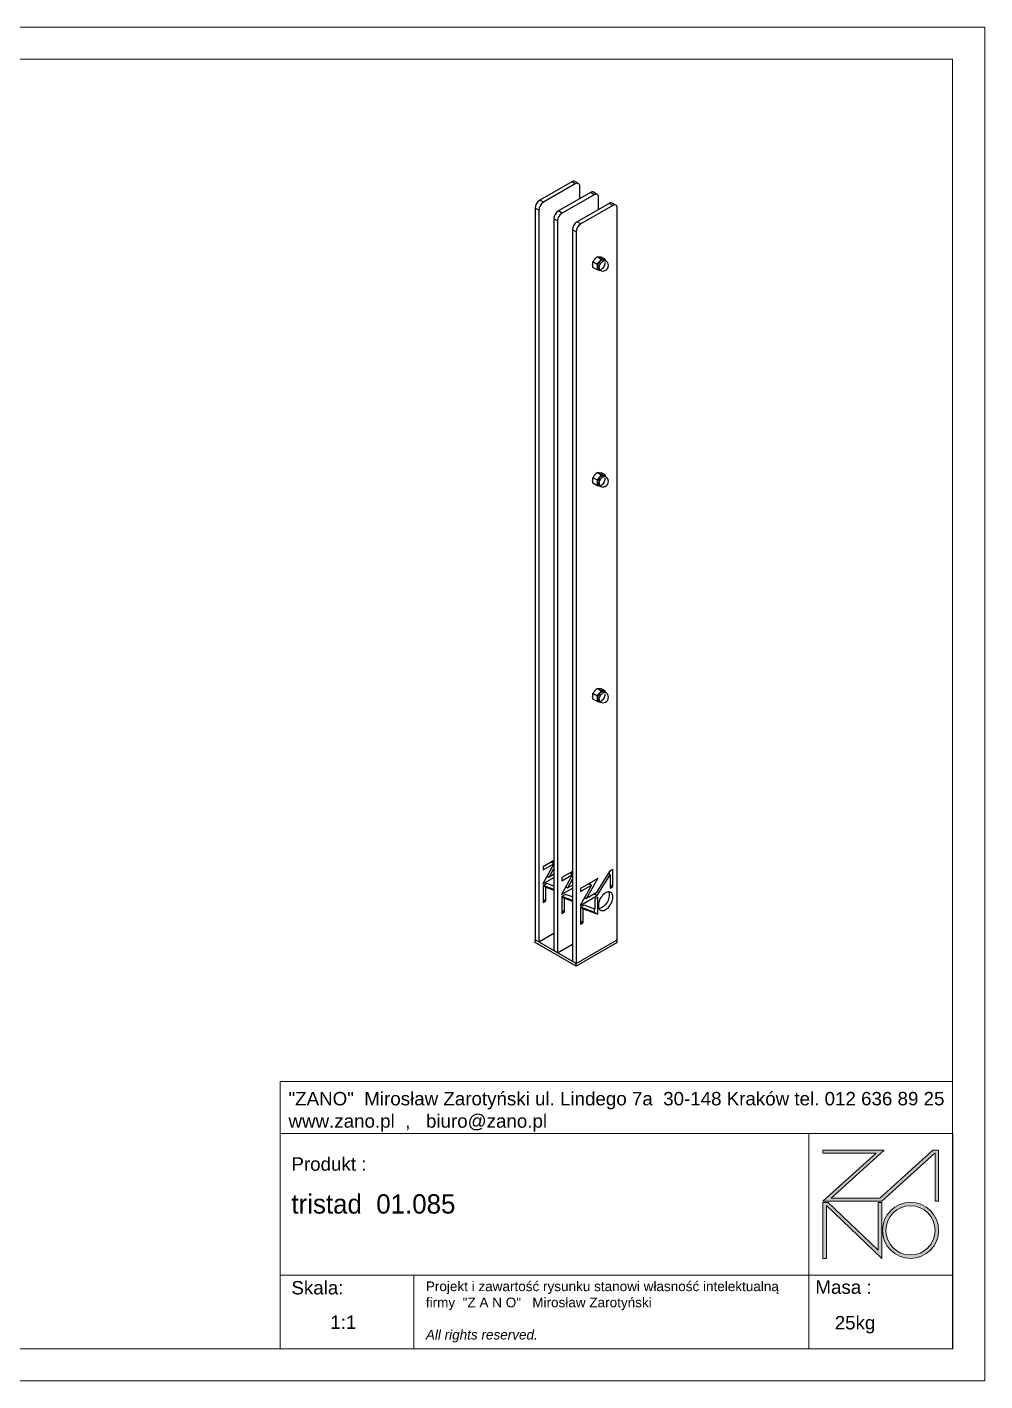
# Model space of a CAD drawing. Header units: millimetres. Extents: x 1167 to 7107, y -1833 to 2367.
# Drawn here: x 4137 to 7107, y -1833 to 2367 of the extents above; entities that cross this region are included whole.
import ezdxf

# ---------------------------------------------------------------- set-up
doc = ezdxf.new("R2010")
doc.units = ezdxf.units.MM
doc.layers.add('tabelka', color=155, linetype='Continuous')

# ---------------------------------------------------------------- blocks, each defined once
blk = doc.blocks.new('zano')
at = {"layer": 'Defpoints', "lineweight": 5}
for points in [[(6270.2, 3716.2), (6270.2, 3707.4), (6434.8, 3707.4), (6270.2, 3558.4), (6452.4, 3558.4), (6617.9, 3708.2), (6617.9, 3558.4), (6628.6, 3558.4), (6628.6, 3716.2), (6610.7, 3716.2), (6446.1, 3567.2), (6295.4, 3567.2), (6459.9, 3716.2), (6270.2, 3716.2), (6270.2, 3707.4)], [(6270.2, 3554.4), (6286.2, 3554.4), (6441.7, 3405.6), (6441.7, 3554.4), (6452.4, 3554.4), (6452.4, 3380.5), (6281, 3544.6), (6281, 3380.5), (6270.2, 3380.5)]]:
    blk.add_hatch(color=251, dxfattribs=at).paths.add_polyline_path(points)
h = blk.add_hatch(color=251, dxfattribs=at)
h.paths.add_polyline_path([(6454.7, 3467.4, 1), (6628.6, 3467.4, 1)])
h.paths.add_polyline_path([(6617.9, 3467.4, -1), (6465.4, 3467.4, -1)], flags=16)
at = {"layer": 'Defpoints', "color": 251, "lineweight": 5}
blk.add_lwpolyline([(6434.8, 3707.4), (6270.2, 3558.4), (6452.4, 3558.4), (6617.9, 3708.2), (6617.9, 3558.4), (6628.6, 3558.4), (6628.6, 3716.2), (6610.7, 3716.2), (6446.1, 3567.2), (6295.4, 3567.2), (6459.9, 3716.2), (6270.2, 3716.2), (6270.2, 3707.4), (6432.1, 3707.4)], dxfattribs=at)
for points in [[(6270.2, 3716.2), (6270.2, 3707.4), (6434.8, 3707.4), (6270.2, 3558.4), (6452.4, 3558.4), (6617.9, 3708.2), (6617.9, 3558.4), (6628.6, 3558.4), (6628.6, 3716.2), (6610.7, 3716.2), (6446.1, 3567.2), (6295.4, 3567.2), (6459.9, 3716.2), (6270.2, 3716.2), (6270.2, 3707.4)], [(6270.2, 3554.4), (6286.2, 3554.4), (6441.7, 3405.6), (6441.7, 3554.4), (6452.4, 3554.4), (6452.4, 3380.5), (6281, 3544.6), (6281, 3380.5), (6270.2, 3380.5)]]:
    blk.add_lwpolyline(points, close=True, dxfattribs=at)
for radius in [87, 76.3]:
    blk.add_circle((6541.7, 3467.4), radius, dxfattribs=at)
blk = doc.blocks.new('TABELA')
at = {"layer": 'tabelka', "lineweight": 5}
for p, q in [((4587.4, 3929.4), (6672.4, 3929.4)), ((4587.4, 3767.6), (4587.4, 3929.4)), ((4587.4, 3929.4), (6672.4, 3929.4)), ((6226.5, 3767.6), (6226.5, 3329)), ((4587.4, 3329), (6672.4, 3329)), ((5001.6, 3329), (5001.6, 3100.4)), ((6226.5, 3329), (6226.5, 3100.4))]:
    blk.add_line(p, q, dxfattribs=at)
blk.add_lwpolyline([(4587.4, 3767.6), (6672.4, 3767.6), (6672.4, 3100.4), (4587.4, 3100.4)], close=True, dxfattribs=at)
blk.add_blockref('zano', (0, 0))
at = {"layer": 'tabelka', "lineweight": 5, "attachment_point": 1}
for s, insert, char_height, width in [('{\\fArial|b0|i0|c238|p34;"ZANO"  Mirosław Zarotyński ul. Lindego 7a  30-148 Kraków tel. 012 636 89 25\\Pwww.zano.pl  ,   biuro@zano.pl}', (4613, 3896.9), 41.595, 2040.38), ('{\\fArial|b0|i0|c238|p34;Produkt : }', (4622, 3694.1), 41.595, 265.273), ('{\\fCentury Gothic|b0|i0|c238|p34;tristad  01.085 }', (4622, 3579.5), 60, 713.135), ('{\\fArial|b0|i0|c238|p34;Skala: }', (4622, 3310.3), 41.595, 191.675), ('{\\fArial|b0|i0|c238|p34;Masa :}', (6246.7, 3312.2), 41.595, 200.457), ('{\\fArial|b0|i0|c238|p34;1:1}', (4742.5, 3203.5), 41.595, 42.482), ('{\\fArial|b0|i0|c238|p34;25kg}', (6306.7, 3201.8), 41.595, 42.482)]:
    blk.add_mtext(s, dxfattribs=dict(at, insert=insert, char_height=char_height, width=width))
at = {"layer": 'tabelka', "color": 1, "lineweight": 5, "insert": (5038.9, 3308.9), "char_height": 30, "width": 1186.12, "attachment_point": 1}
blk.add_mtext('{\\fArial|b0|i0|c0|p34;Projekt i zawartość rysunku stanowi własność intelektualną firmy \\fArial|b0|i0|c238|p34; "Z A N O"   Mirosław Zarotyński\\fArial|b0|i1|c238|p34;\\P\\PAll rights reserved.}', dxfattribs=at)
blk = doc.blocks.new('iyometria')
for p, q in [((-980.1, 936.5), (-1029.6, 907.9)), ((-974.5, 933.2), (-1024, 904.7)), ((-974.5, 933.2), (-980.1, 936.5)), ((-969.5, 933.7), (-975.1, 937)), ((-967.4, 910.4), (-967.4, 929.1)), ((-1024, 904.7), (-1029.6, 907.9)), ((-951.2, 919.8), (-1000.7, 891.2)), ((-945.5, 916.5), (-995, 887.9)), ((-922.2, 903), (-971.7, 874.4)), ((-945.5, 916.5), (-951.2, 919.8)), ((-940.5, 917), (-946.2, 920.3)), ((-938.4, 893.6), (-938.4, 912.4)), ((-916.5, 899.8), (-922.2, 903)), ((-911.5, 900.2), (-917.2, 903.5)), ((-1031.1, 892.4), (-1036.7, 895.7)), ((-1036.7, 895.7), (-1036.7, -239.3)), ((-1031.1, 892.4), (-1031.1, -242.6)), ((-995, 887.9), (-1000.7, 891.2)), ((-916.5, 899.8), (-966, 871.2)), ((-909.4, -239.3), (-909.4, 895.7)), ((-1002.1, 875.7), (-1007.7, 878.9)), ((-1007.7, 878.9), (-1007.7, -256.1)), ((-1002.1, 875.7), (-1002.1, -259.3)), ((-973.1, 858.9), (-978.7, 862.2)), ((-978.7, 862.2), (-978.7, -272.8)), ((-966, 871.2), (-971.7, 874.4)), ((-973.1, 858.9), (-973.1, -276.1)), ((-934.8, 816.7), (-940.7, 820.1)), ((-928.4, 816.1), (-934.3, 819.6)), ((-941.1, 808.8), (-947.1, 812.2)), ((-941.1, 800.3), (-947.1, 803.7)), ((-938.3, 800.4), (-936, 799.1)), ((-937, 799.7), (-937.4, 799.7)), ((-927.5, 813.8), (-929.8, 815.2)), ((-928.4, 816.1), (-928.1, 814.2)), ((-934.8, 481.9), (-940.7, 485.3)), ((-928.4, 481.3), (-934.3, 484.8)), ((-941.1, 474), (-947.1, 477.4)), ((-941.1, 465.5), (-947.1, 468.9)), ((-938.3, 465.6), (-936, 464.3)), ((-937, 464.9), (-937.4, 464.9)), ((-927.5, 479), (-929.8, 480.3)), ((-928.4, 481.3), (-928.1, 479.4)), ((-934.8, 147.1), (-940.7, 150.5)), ((-928.4, 146.5), (-934.3, 150)), ((-941.1, 139.2), (-947.1, 142.6)), ((-941.1, 130.7), (-947.1, 134.1)), ((-938.3, 130.8), (-936, 129.5)), ((-937, 130.1), (-937.4, 130.1)), ((-927.5, 144.2), (-929.8, 145.5)), ((-928.4, 146.5), (-928.1, 144.6)), ((-1007.7, -121.5), (-1024.9, -152.5)), ((-1007.7, -116.4), (-1024.3, -126)), ((-1024.3, -130.9), (-1007.7, -121.3)), ((-1011.9, -118.8), (-1007.7, -121.2)), ((-1008.8, -117), (-1010.3, -119.7)), ((-1024.9, -152.5), (-1007.7, -142.6)), ((-1024.3, -126), (-1024.3, -130.9)), ((-1016.5, -141.1), (-1019.6, -142.9)), ((-1018.1, -140.2), (-1015.1, -141.9)), ((-1015.1, -141.9), (-1007.7, -128.6)), ((-1007.7, -137.7), (-1015.1, -141.9)), ((-978.7, -138.2), (-995.9, -169.2)), ((-978.7, -133.2), (-995.4, -142.8)), ((-995.4, -147.7), (-978.7, -138.1)), ((-995.4, -142.8), (-995.4, -147.7)), ((-986.1, -158.6), (-978.7, -145.4)), ((-982.9, -135.6), (-978.7, -138)), ((-979.8, -133.8), (-981.3, -136.5)), ((-980, -133.9), (-980, -134.1)), ((-939.8, -144.2), (-966.4, -159.5)), ((-957.1, -175.4), (-939.8, -144.2)), ((-921.4, -133.5), (-942, -166.7)), ((-940.4, -170.6), (-920.4, -138.5)), ((-923.4, -136.8), (-920.4, -138.5)), ((-921.8, -134.3), (-921.8, -137.7)), ((-916.2, -130.5), (-921.4, -133.5)), ((-920.4, -138.5), (-920.4, -159.1)), ((-916.2, -156.6), (-916.2, -130.5)), ((-1018.6, -152.1), (-1024.3, -155.4)), ((-1024.3, -155.4), (-1024.3, -181.6)), ((-1024.3, -155.4), (-1020.1, -157.9)), ((-1007.7, -161.4), (-1024, -155.2)), ((-1020.1, -179.1), (-1020.1, -157.9)), ((-1020.1, -157.9), (-1007.7, -162.5)), ((-1007.7, -156.2), (-1018.6, -152.1)), ((-995.9, -169.2), (-978.7, -159.3)), ((-987.5, -157.8), (-990.6, -159.6)), ((-989.1, -156.9), (-986.1, -158.6)), ((-978.7, -154.4), (-986.1, -158.6)), ((-949.6, -154.7), (-966.9, -185.9)), ((-966.4, -164.4), (-949.6, -154.7)), ((-966.4, -159.5), (-966.4, -164.4)), ((-942, -166.7), (-957.1, -175.4)), ((-953.9, -152.3), (-949.6, -154.7)), ((-950.8, -150.5), (-952.3, -153.2)), ((-951, -150.6), (-951, -150.8)), ((-920.4, -154.2), (-916.2, -156.6)), ((-920.4, -159.1), (-916.2, -156.6)), ((-1024.3, -176.7), (-1020.1, -179.1)), ((-1024.3, -181.6), (-1020.1, -179.1)), ((-989.6, -168.8), (-995.4, -172.2)), ((-995.4, -172.2), (-995.4, -198.3)), ((-995.4, -172.2), (-991.1, -174.6)), ((-978.7, -178.1), (-995.1, -172)), ((-991.1, -195.8), (-991.1, -174.6)), ((-991.1, -174.6), (-978.7, -179.3)), ((-978.7, -172.9), (-989.6, -168.8)), ((-966.9, -185.9), (-940.4, -170.6)), ((-960.6, -185.6), (-966.4, -188.9)), ((-966.4, -188.9), (-966.4, -215)), ((-966.4, -188.9), (-962.1, -191.3)), ((-945.5, -196.4), (-966.1, -188.7)), ((-958.5, -174.6), (-961.6, -176.3)), ((-944.1, -191.8), (-960.6, -185.6)), ((-960.1, -173.6), (-957.1, -175.4)), ((-944.6, -168.2), (-940.4, -170.6)), ((-939.8, -173.6), (-944.1, -176)), ((-944.1, -176), (-944.1, -191.8)), ((-939.8, -199.7), (-939.8, -173.6)), ((-938.4, -189.1), (-938.4, -182.6)), ((-995.4, -193.4), (-991.1, -195.8)), ((-995.4, -198.3), (-991.1, -195.8)), ((-962.1, -212.6), (-962.1, -191.3)), ((-962.1, -191.3), (-939.8, -199.7)), ((-945.5, -191.2), (-945.5, -196.4)), ((-945.5, -196.4), (-939.8, -199.7)), ((-1031.1, -242.6), (-1007.7, -229.1)), ((-966.4, -210.1), (-962.1, -212.6)), ((-966.4, -215), (-962.1, -212.6)), ((-1031.1, -242.6), (-1036.7, -239.3)), ((-1036.7, -243.4), (-1036.7, -239.3)), ((-973.1, -276.1), (-1036.7, -239.3)), ((-973.1, -280.1), (-1036.7, -243.4)), ((-1002.1, -259.3), (-978.7, -245.9)), ((-973.1, -276.1), (-909.4, -239.3)), ((-909.4, -243.4), (-973.1, -280.1)), ((-909.4, -243.4), (-909.4, -239.3)), ((-1002.1, -259.3), (-1007.7, -256.1)), ((-973.1, -276.1), (-978.7, -272.8)), ((-973.1, -280.1), (-973.1, -276.1))]:
    blk.add_line(p, q)
at = {"flags": 128}
for points in [[(-967.4, 929.1), (-967.6, 930.7), (-968, 932), (-968.6, 933), (-969.5, 933.7), (-970.6, 934.1), (-971.8, 934.2), (-973.1, 933.9), (-974.5, 933.2)], [(-938.4, 912.4), (-938.6, 913.9), (-939, 915.2), (-939.6, 916.3), (-940.5, 917), (-941.6, 917.4), (-942.8, 917.4), (-944.1, 917.1), (-945.5, 916.5)], [(-909.4, 895.7), (-909.6, 897.2), (-910, 898.5), (-910.6, 899.5), (-911.5, 900.2), (-912.6, 900.6), (-913.8, 900.7), (-915.1, 900.4), (-916.5, 899.8)], [(-937.4, 799.9), (-938, 800.1), (-938.9, 800.5), (-939.6, 801.3), (-940.1, 802.4), (-940.3, 803.6), (-940.3, 805.1), (-940.1, 806.6), (-939.6, 808.2), (-938.9, 809.8), (-938, 811.4), (-936.9, 812.7), (-935.7, 813.9), (-934.5, 814.9), (-933.2, 815.5), (-932, 815.8), (-930.9, 815.8), (-929.9, 815.5), (-929.1, 814.9), (-928.9, 814.7)], [(-929.8, 815.2), (-930, 815.3), (-931, 815.5), (-932.2, 815.5), (-933.4, 815.1), (-934.6, 814.3), (-935.9, 813.3), (-937, 812.1), (-938, 810.6), (-938.9, 809.1), (-939.5, 807.4), (-939.9, 805.8), (-940, 804.3), (-939.9, 803), (-939.5, 801.8), (-938.9, 800.9), (-938, 800.3), (-937, 800), (-935.9, 800.1), (-934.6, 800.5), (-933.4, 801.3), (-932.2, 802.3), (-931, 803.5), (-930, 805), (-929.1, 806.5), (-928.5, 808.1), (-928.1, 809.7), (-928, 811.3), (-928, 811.3)], [(-937.7, 803), (-937.6, 804.5), (-937.2, 806.1), (-936.6, 807.7), (-935.7, 809.3), (-934.7, 810.7), (-933.6, 812), (-932.3, 813), (-931.1, 813.7), (-929.9, 814.1), (-928.7, 814.2), (-927.7, 813.9), (-927.5, 813.8)], [(-937.4, 465.1), (-938, 465.3), (-938.9, 465.7), (-939.6, 466.5), (-940.1, 467.5), (-940.3, 468.8), (-940.3, 470.3), (-940.1, 471.8), (-939.6, 473.4), (-938.9, 475), (-938, 476.6), (-936.9, 477.9), (-935.7, 479.1), (-934.5, 480), (-933.2, 480.7), (-932, 481), (-930.9, 481), (-929.9, 480.7), (-929.1, 480.1), (-928.9, 479.9)], [(-929.8, 480.3), (-930, 480.5), (-931, 480.7), (-932.2, 480.7), (-933.4, 480.3), (-934.6, 479.5), (-935.9, 478.5), (-937, 477.3), (-938, 475.8), (-938.9, 474.3), (-939.5, 472.6), (-939.9, 471), (-940, 469.5), (-939.9, 468.2), (-939.5, 467), (-938.9, 466.1), (-938, 465.5), (-937, 465.2), (-935.9, 465.3), (-934.6, 465.7), (-933.4, 466.4), (-932.2, 467.5), (-931, 468.7), (-930, 470.2), (-929.1, 471.7), (-928.5, 473.3), (-928.1, 474.9), (-928, 476.5), (-928, 476.5)], [(-937.7, 468.2), (-937.6, 469.7), (-937.2, 471.3), (-936.6, 472.9), (-935.7, 474.5), (-934.7, 475.9), (-933.6, 477.2), (-932.3, 478.2), (-931.1, 478.9), (-929.9, 479.3), (-928.7, 479.4), (-927.7, 479.1), (-927.5, 479)], [(-937.4, 130.3), (-938, 130.4), (-938.9, 130.9), (-939.6, 131.7), (-940.1, 132.7), (-940.3, 134), (-940.3, 135.5), (-940.1, 137), (-939.6, 138.6), (-938.9, 140.2), (-938, 141.7), (-936.9, 143.1), (-935.7, 144.3), (-934.5, 145.2), (-933.2, 145.9), (-932, 146.2), (-930.9, 146.2), (-929.9, 145.9), (-929.1, 145.3), (-928.9, 145)], [(-929.8, 145.5), (-930, 145.7), (-931, 145.9), (-932.2, 145.9), (-933.4, 145.4), (-934.6, 144.7), (-935.9, 143.7), (-937, 142.5), (-938, 141), (-938.9, 139.5), (-939.5, 137.8), (-939.9, 136.2), (-940, 134.7), (-939.9, 133.3), (-939.5, 132.2), (-938.9, 131.3), (-938, 130.7), (-937, 130.4), (-935.9, 130.5), (-934.6, 130.9), (-933.4, 131.6), (-932.2, 132.7), (-931, 133.9), (-930, 135.3), (-929.1, 136.9), (-928.5, 138.5), (-928.1, 140.1), (-928, 141.7), (-928, 141.7)], [(-937.7, 133.4), (-937.6, 134.9), (-937.2, 136.5), (-936.6, 138.1), (-935.7, 139.7), (-934.7, 141.1), (-933.6, 142.4), (-932.3, 143.4), (-931.1, 144.1), (-929.9, 144.5), (-928.7, 144.6), (-927.7, 144.3), (-927.5, 144.2)], [(-916.2, -173), (-916.3, -171.1), (-916.7, -169.4), (-917.3, -168), (-918.1, -166.8), (-919.2, -165.8), (-920.4, -165.2), (-921.8, -164.9), (-923.3, -165), (-925, -165.3), (-926.6, -166), (-928.3, -167), (-930, -168.2), (-931.6, -169.7), (-933.1, -171.5), (-934.5, -173.4), (-935.8, -175.4), (-936.8, -177.5), (-937.7, -179.7), (-938.3, -181.9), (-938.7, -184), (-938.8, -186), (-938.7, -187.9), (-938.3, -189.6), (-937.7, -191.1), (-936.8, -192.3), (-935.8, -193.2), (-934.5, -193.8), (-933.1, -194.1), (-931.6, -194.1), (-930, -193.7), (-928.3, -193), (-926.6, -192), (-925, -190.8), (-923.3, -189.3), (-921.8, -187.6), (-920.4, -185.6), (-919.2, -183.6), (-918.1, -181.5), (-917.3, -179.3), (-916.7, -177.1), (-916.3, -175), (-916.2, -173)], [(-922.8, -164.9), (-922.3, -166.1), (-921.9, -167.8), (-921.8, -169.7), (-921.9, -171.7), (-922.3, -173.9), (-922.9, -176), (-923.8, -178.2), (-924.8, -180.3), (-926.1, -182.4), (-927.5, -184.3), (-929, -186), (-930.6, -187.5), (-932.3, -188.8), (-934, -189.8), (-935.6, -190.4), (-937.3, -190.8), (-937.8, -190.8)]]:
    blk.add_lwpolyline(points, dxfattribs=at)
for centre, radius, start, end in [((-977.2, 932.4), 5.03, 65.6925, 125.6175), ((-1021.4, 895), 15.4, 122.6055, 177.3947), ((-1015.7, 891.7), 15.4, 122.6055, 177.3947), ((-948.2, 915.7), 5.03, 65.6925, 125.6175), ((-919.2, 898.9), 5.03, 65.6925, 125.6175), ((-992.4, 878.2), 15.4, 122.6055, 177.3947), ((-986.7, 875), 15.4, 122.6055, 177.3947), ((-963.4, 861.5), 15.4, 122.6055, 177.3947), ((-957.7, 858.2), 15.4, 122.6055, 177.3947), ((-936.6, 803.6), 3.96, 170.7484, 259.4532), ((-926.8, 803.6), 13.8, 140.2279, 177.3608), ((-933.5, 802.6), 4.23, 174.0137, 234.6747), ((-930.5, 807.9), 8.22, 93.4302, 146.5644), ((-931.7, 806.5), 8.5, 240.0027, 0), ((-931.3, 812.9), 3.19, 27.7458, 85.0034), ((-931.7, 806.5), 8.5, 0, 60.0027), ((-936.6, 468.8), 3.96, 170.7481, 259.4533), ((-926.8, 468.8), 13.8, 140.2279, 177.3608), ((-933.5, 467.8), 4.23, 174.0138, 234.6746), ((-930.5, 473.1), 8.21, 93.4295, 146.5652), ((-931.7, 471.7), 8.5, 240.0027, 0), ((-931.3, 478.1), 3.19, 27.7467, 85.0033), ((-931.7, 471.7), 8.5, 0, 60.0027), ((-936.6, 134), 3.96, 170.7481, 259.4534), ((-926.8, 134), 13.8, 140.2279, 177.3608), ((-933.5, 132.9), 4.23, 174.0137, 234.6747), ((-930.5, 138.3), 8.21, 93.4295, 146.5652), ((-931.7, 136.9), 8.5, 240.0027, 0), ((-931.3, 143.3), 3.19, 27.7467, 85.0033), ((-931.7, 136.9), 8.5, 0, 60.0027)]:
    blk.add_arc(centre, radius, start, end)
for points, knots in [([(-944.4, 816.5), (-944.4, 816.6), (-943.8, 817.3), (-942.6, 818.6), (-941.3, 819.6), (-940.7, 820.1)], [0, 0, 0, 0, 0.070089, 0.530786, 1, 1, 1, 1]), ([(-940.7, 820.1), (-940.3, 820.2), (-939.6, 820.3), (-938.6, 820.2), (-938.1, 820.2)], [0, 0, 0, 0, 0.495459, 1, 1, 1, 1]), ([(-938.1, 820.2), (-938, 820.2), (-937.4, 820.1), (-936.2, 820), (-935, 819.7), (-934.3, 819.6)], [0, 0, 0, 0, 0.070089, 0.530783, 1, 1, 1, 1]), ([(-947.6, 808.3), (-947.6, 808.7), (-947.6, 810.1), (-947.3, 811.3), (-947.1, 812.2)], [0, 0, 0, 0, 0.254081, 1, 1, 1, 1]), ([(-947.1, 803.7), (-947.1, 804.1), (-947.5, 805.7), (-947.6, 807.2), (-947.6, 808.3)], [0, 0, 0, 0, 0.239203, 1, 1, 1, 1]), ([(-947.1, 812.2), (-946.7, 813), (-946, 814.4), (-945, 815.8), (-944.4, 816.5)], [0, 0, 0, 0, 0.495457, 1, 1, 1, 1]), ([(-937.4, 812.4), (-937.4, 812.3), (-938, 811.6), (-939.2, 810.4), (-940.5, 809.3), (-941.1, 808.8)], [0, 0, 0, 0, 0.070094, 0.530783, 1, 1, 1, 1]), ([(-941.1, 808.8), (-940.9, 807.6), (-940.6, 806), (-940.6, 804.6), (-940.5, 804.2)], [0, 0, 0, 0, 0.745919, 1, 1, 1, 1]), ([(-940.5, 804.2), (-940.6, 803.2), (-940.7, 801.8), (-941, 800.6), (-941.1, 800.3)], [0, 0, 0, 0, 0.760797, 1, 1, 1, 1]), ([(-941.1, 800.3), (-940.4, 800.2), (-939.1, 799.9), (-937.9, 799.8), (-937.4, 799.7)], [0, 0, 0, 0, 0.495459, 1, 1, 1, 1]), ([(-934.8, 816.7), (-935.1, 816), (-935.8, 814.5), (-936.9, 813.1), (-937.4, 812.4)], [0, 0, 0, 0, 0.495459, 1, 1, 1, 1]), ([(-937.4, 799.7), (-937.3, 799.7), (-937.1, 799.7), (-937, 799.7), (-936.9, 799.7)], [0, 0, 0, 0, 0.492876, 1, 1, 1, 1]), ([(-931, 816.1), (-931.1, 816.1), (-931.7, 816.2), (-932.9, 816.3), (-934.1, 816.6), (-934.8, 816.7)], [0, 0, 0, 0, 0.070089, 0.530786, 1, 1, 1, 1]), ([(-928.4, 816.1), (-928.7, 816.1), (-929.5, 816), (-930.5, 816.1), (-931, 816.1)], [0, 0, 0, 0, 0.495457, 1, 1, 1, 1]), ([(-944.4, 481.7), (-944.4, 481.8), (-943.8, 482.5), (-942.6, 483.8), (-941.3, 484.8), (-940.7, 485.3)], [0, 0, 0, 0, 0.070093, 0.530785, 1, 1, 1, 1]), ([(-940.7, 485.3), (-940.3, 485.4), (-939.6, 485.5), (-938.6, 485.4), (-938.1, 485.4)], [0, 0, 0, 0, 0.495459, 1, 1, 1, 1]), ([(-938.1, 485.4), (-938, 485.4), (-937.4, 485.3), (-936.2, 485.1), (-935, 484.9), (-934.3, 484.8)], [0, 0, 0, 0, 0.070086, 0.530785, 1, 1, 1, 1]), ([(-947.6, 473.5), (-947.6, 473.9), (-947.6, 475.3), (-947.3, 476.5), (-947.1, 477.4)], [0, 0, 0, 0, 0.254081, 1, 1, 1, 1]), ([(-947.1, 468.9), (-947.1, 469.3), (-947.5, 470.9), (-947.6, 472.4), (-947.6, 473.5)], [0, 0, 0, 0, 0.239199, 1, 1, 1, 1]), ([(-947.1, 477.4), (-946.7, 478.1), (-946, 479.6), (-945, 481), (-944.4, 481.7)], [0, 0, 0, 0, 0.495459, 1, 1, 1, 1]), ([(-937.4, 477.6), (-937.4, 477.5), (-938, 476.8), (-939.2, 475.5), (-940.5, 474.5), (-941.1, 474)], [0, 0, 0, 0, 0.070091, 0.530785, 1, 1, 1, 1]), ([(-941.1, 474), (-940.9, 472.8), (-940.6, 471.2), (-940.6, 469.8), (-940.5, 469.4)], [0, 0, 0, 0, 0.745919, 1, 1, 1, 1]), ([(-940.5, 469.4), (-940.6, 468.4), (-940.7, 467), (-941, 465.8), (-941.1, 465.5)], [0, 0, 0, 0, 0.760801, 1, 1, 1, 1]), ([(-941.1, 465.5), (-940.4, 465.4), (-939.1, 465.1), (-937.9, 465), (-937.4, 464.9)], [0, 0, 0, 0, 0.495459, 1, 1, 1, 1]), ([(-934.8, 481.9), (-935.1, 481.2), (-935.8, 479.7), (-936.9, 478.3), (-937.4, 477.6)], [0, 0, 0, 0, 0.495459, 1, 1, 1, 1]), ([(-937.4, 464.9), (-937.3, 464.9), (-937.1, 464.9), (-937, 464.9), (-936.9, 464.9)], [0, 0, 0, 0, 0.492861, 1, 1, 1, 1]), ([(-931, 481.3), (-931.1, 481.3), (-931.7, 481.4), (-932.9, 481.5), (-934.1, 481.8), (-934.8, 481.9)], [0, 0, 0, 0, 0.070093, 0.530785, 1, 1, 1, 1]), ([(-928.4, 481.3), (-928.7, 481.3), (-929.5, 481.2), (-930.5, 481.3), (-931, 481.3)], [0, 0, 0, 0, 0.495459, 1, 1, 1, 1]), ([(-944.4, 146.9), (-944.4, 147), (-943.8, 147.7), (-942.6, 149), (-941.3, 150), (-940.7, 150.5)], [0, 0, 0, 0, 0.070093, 0.530785, 1, 1, 1, 1]), ([(-940.7, 150.5), (-940.3, 150.6), (-939.6, 150.7), (-938.6, 150.6), (-938.1, 150.6)], [0, 0, 0, 0, 0.495459, 1, 1, 1, 1]), ([(-938.1, 150.6), (-938, 150.6), (-937.4, 150.5), (-936.2, 150.3), (-935, 150.1), (-934.3, 150)], [0, 0, 0, 0, 0.070088, 0.530785, 1, 1, 1, 1]), ([(-934.8, 147.1), (-935.1, 146.4), (-935.8, 144.9), (-936.9, 143.5), (-937.4, 142.8)], [0, 0, 0, 0, 0.495459, 1, 1, 1, 1]), ([(-931, 146.5), (-931.1, 146.5), (-931.7, 146.5), (-932.9, 146.7), (-934.1, 147), (-934.8, 147.1)], [0, 0, 0, 0, 0.070093, 0.530785, 1, 1, 1, 1]), ([(-947.6, 138.7), (-947.6, 139.1), (-947.6, 140.5), (-947.3, 141.7), (-947.1, 142.6)], [0, 0, 0, 0, 0.254081, 1, 1, 1, 1]), ([(-947.1, 134.1), (-947.1, 134.5), (-947.5, 136.1), (-947.6, 137.6), (-947.6, 138.7)], [0, 0, 0, 0, 0.239201, 1, 1, 1, 1]), ([(-947.1, 142.6), (-946.7, 143.3), (-946, 144.8), (-945, 146.2), (-944.4, 146.9)], [0, 0, 0, 0, 0.495459, 1, 1, 1, 1]), ([(-937.4, 142.8), (-937.4, 142.7), (-938, 142), (-939.2, 140.7), (-940.5, 139.7), (-941.1, 139.2)], [0, 0, 0, 0, 0.070093, 0.530785, 1, 1, 1, 1]), ([(-941.1, 139.2), (-940.9, 138), (-940.6, 136.4), (-940.6, 135), (-940.5, 134.6)], [0, 0, 0, 0, 0.745919, 1, 1, 1, 1]), ([(-940.5, 134.6), (-940.6, 133.6), (-940.7, 132.2), (-941, 131), (-941.1, 130.7)], [0, 0, 0, 0, 0.760799, 1, 1, 1, 1]), ([(-941.1, 130.7), (-940.4, 130.6), (-939.1, 130.3), (-937.9, 130.1), (-937.4, 130.1)], [0, 0, 0, 0, 0.495459, 1, 1, 1, 1]), ([(-937.4, 130.1), (-937.3, 130.1), (-937.1, 130.1), (-937, 130.1), (-936.9, 130.1)], [0, 0, 0, 0, 0.492861, 1, 1, 1, 1]), ([(-928.4, 146.5), (-928.7, 146.5), (-929.5, 146.4), (-930.5, 146.5), (-931, 146.5)], [0, 0, 0, 0, 0.495459, 1, 1, 1, 1])]:
    blk.add_open_spline(points, degree=3, knots=knots)

msp = doc.modelspace()

# ---------------------------------------------------------------- linework, layer by layer
at = {"layer": 'tabelka', "lineweight": 5}
for points in [[(1167.43, 2367.1), (7107.43, 2367.1), (7107.43, -1832.9), (1167.43, -1832.9)], [(1267.43, 2267.1), (7007.43, 2267.1), (7007.43, -1732.9), (1267.43, -1732.9)]]:
    msp.add_lwpolyline(points, close=True, dxfattribs=at)

# ---------------------------------------------------------------- block references
at = {"xscale": 2, "yscale": 2, "zscale": 2}
msp.add_blockref('iyometria', (7786.36, 14.19), dxfattribs=at)
msp.add_blockref('TABELA', (335.05, -4833.3))

doc.saveas('drawing.dxf')
